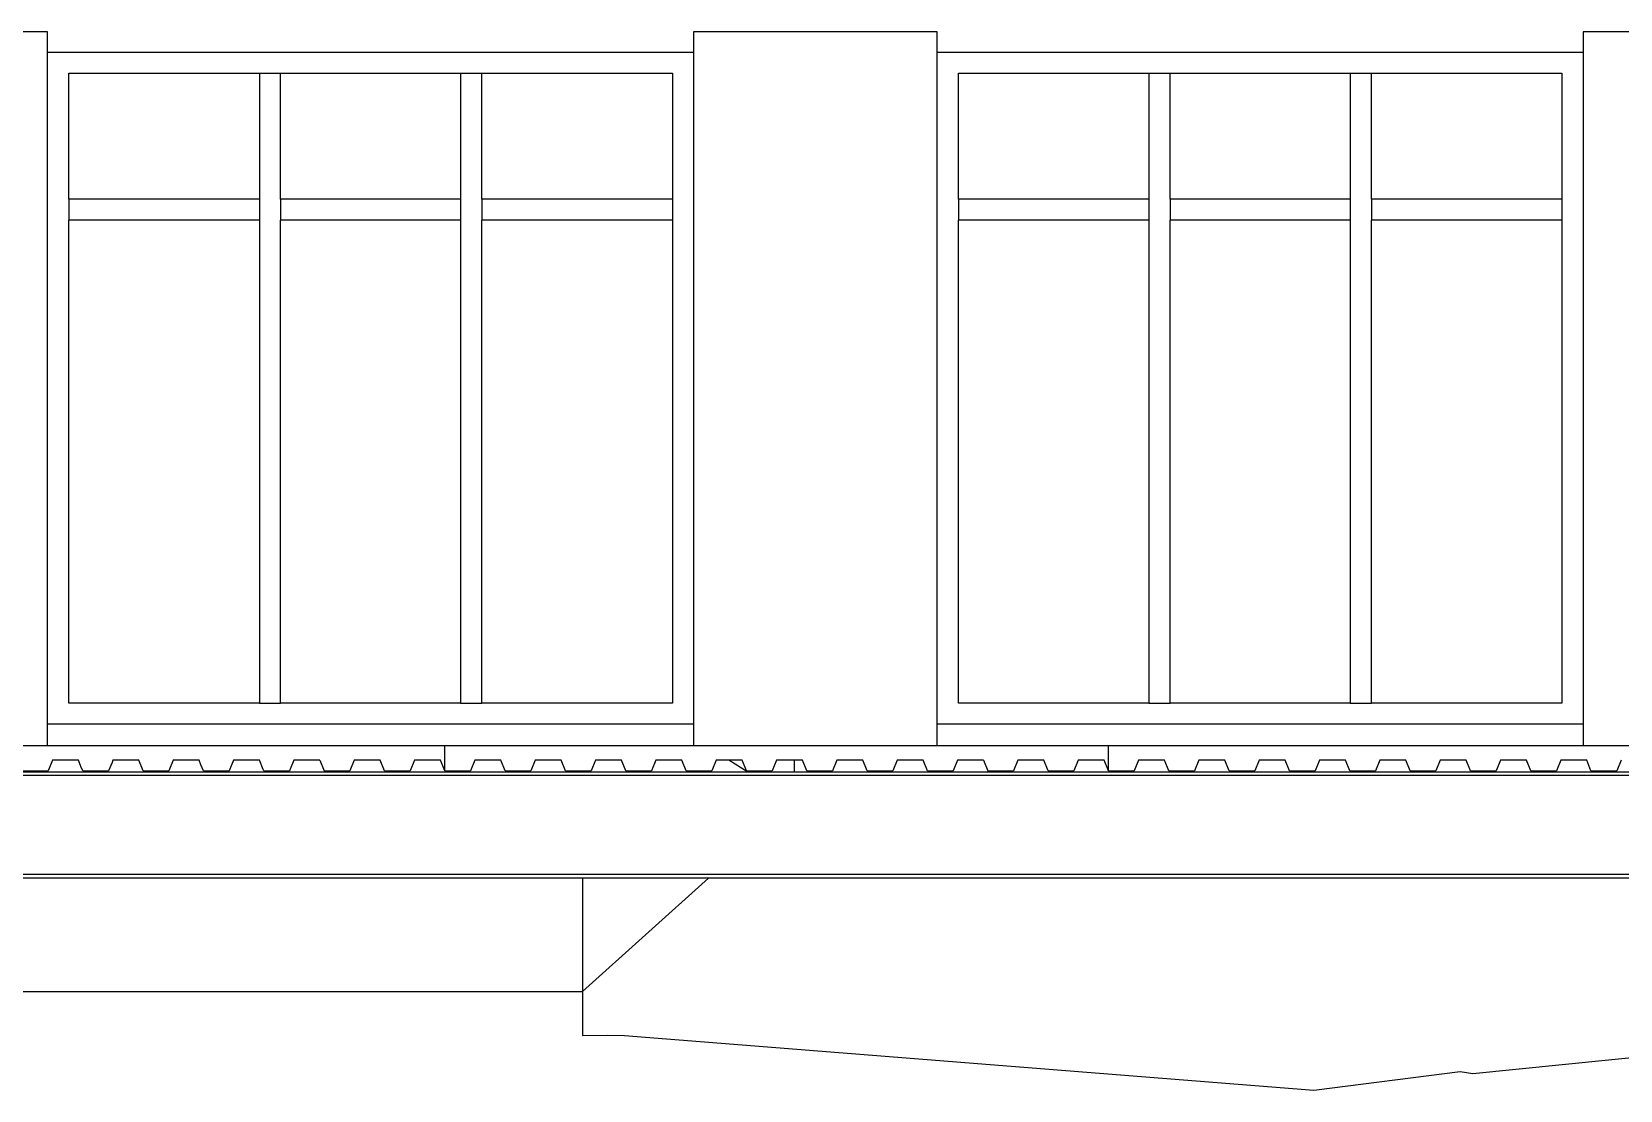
# Model space of a CAD drawing. Extents: x -92 to 92, y -11 to 21.
# Drawn here: x 16.54 to 24.04, y 2.08 to 7.07 of the extents above; entities that cross this region are included whole.
import ezdxf

# ---------------------------------------------------------------- set-up
doc = ezdxf.new("R2010")
doc.units = 0
doc.layers.get('0').update_dxf_attribs({"linetype": 'CONTINUOUS'})

msp = doc.modelspace()

# ---------------------------------------------------------------- linework, layer by layer
for p, q in [((16.6123, 7.0737), (15.4623, 7.0737)), ((16.6123, 6.978), (16.6123, 7.0737)), ((20.8123, 7.0737), (19.6623, 7.0737)), ((19.6623, 7.0737), (19.6623, 6.978)), ((20.8123, 6.978), (20.8123, 7.0737)), ((25.0123, 7.0737), (23.8623, 7.0737)), ((23.8623, 7.0737), (23.8623, 6.978)), ((16.6123, 3.8037), (16.6123, 6.978)), ((16.6123, 6.978), (19.6623, 6.978)), ((19.6623, 6.978), (19.6623, 3.8037)), ((20.8123, 3.8037), (20.8123, 6.978)), ((20.8123, 6.978), (23.8623, 6.978)), ((23.8623, 6.978), (23.8623, 3.8037)), ((16.7123, 6.2837), (16.7123, 6.878)), ((16.7123, 6.878), (17.6123, 6.878)), ((17.6123, 6.878), (17.7123, 6.878)), ((17.6123, 6.878), (17.6123, 6.2837)), ((17.7123, 6.878), (18.5623, 6.878)), ((17.7123, 6.2837), (17.7123, 6.878)), ((18.5623, 6.878), (18.6623, 6.878)), ((18.5623, 6.878), (18.5623, 6.2837)), ((18.6623, 6.2837), (18.6623, 6.878)), ((18.6623, 6.878), (19.5623, 6.878)), ((19.5623, 6.878), (19.5623, 6.2837)), ((20.9123, 6.2837), (20.9123, 6.878)), ((20.9123, 6.878), (21.8123, 6.878)), ((21.8123, 6.878), (21.9123, 6.878)), ((21.8123, 6.878), (21.8123, 6.2837)), ((21.9123, 6.878), (22.7623, 6.878)), ((21.9123, 6.2837), (21.9123, 6.878)), ((22.7623, 6.878), (22.7623, 6.2837)), ((22.7623, 6.878), (22.8623, 6.878)), ((22.8623, 6.2837), (22.8623, 6.878)), ((22.8623, 6.878), (23.7623, 6.878)), ((23.7623, 6.878), (23.7623, 6.2837)), ((17.6123, 6.2837), (16.7123, 6.2837)), ((16.7123, 6.2837), (16.7123, 6.1837)), ((17.6123, 6.2837), (17.6123, 6.1837)), ((18.5623, 6.2837), (17.7123, 6.2837)), ((17.7123, 6.2837), (17.7123, 6.1837)), ((18.5623, 6.2837), (18.5623, 6.1837)), ((19.5623, 6.2837), (18.6623, 6.2837)), ((18.6623, 6.2837), (18.6623, 6.1837)), ((19.5623, 6.2837), (19.5623, 6.1837)), ((21.8123, 6.2837), (20.9123, 6.2837)), ((20.9123, 6.2837), (20.9123, 6.1837)), ((21.8123, 6.2837), (21.8123, 6.1837)), ((22.7623, 6.2837), (21.9123, 6.2837)), ((21.9123, 6.2837), (21.9123, 6.1837)), ((22.7623, 6.2837), (22.7623, 6.1837)), ((23.7623, 6.2837), (22.8623, 6.2837)), ((22.8623, 6.2837), (22.8623, 6.1837)), ((23.7623, 6.2837), (23.7623, 6.1837)), ((17.6123, 6.1837), (16.7123, 6.1837)), ((16.7123, 3.9037), (16.7123, 6.1837)), ((17.6123, 6.1837), (17.6123, 3.9037)), ((18.5623, 6.1837), (17.7123, 6.1837)), ((17.7123, 3.9037), (17.7123, 6.1837)), ((18.5623, 6.1837), (18.5623, 3.9037)), ((19.5623, 6.1837), (18.6623, 6.1837)), ((18.6623, 3.9037), (18.6623, 6.1837)), ((19.5623, 6.1837), (19.5623, 3.9037)), ((21.8123, 6.1837), (20.9123, 6.1837)), ((20.9123, 3.9037), (20.9123, 6.1837)), ((21.8123, 6.1837), (21.8123, 3.9037)), ((22.7623, 6.1837), (21.9123, 6.1837)), ((21.9123, 3.9037), (21.9123, 6.1837)), ((22.7623, 6.1837), (22.7623, 3.9037)), ((23.7623, 6.1837), (22.8623, 6.1837)), ((22.8623, 3.9037), (22.8623, 6.1837)), ((23.7623, 6.1837), (23.7623, 3.9037)), ((17.6123, 3.9037), (16.7123, 3.9037)), ((17.6123, 3.9037), (17.7123, 3.9037)), ((18.5623, 3.9037), (17.7123, 3.9037)), ((18.5623, 3.9037), (18.6623, 3.9037)), ((19.5623, 3.9037), (18.6623, 3.9037)), ((21.8123, 3.9037), (20.9123, 3.9037)), ((21.8123, 3.9037), (21.9123, 3.9037)), ((22.7623, 3.9037), (21.9123, 3.9037)), ((22.7623, 3.9037), (22.8623, 3.9037)), ((23.7623, 3.9037), (22.8623, 3.9037)), ((19.6623, 3.8037), (16.6123, 3.8037)), ((16.6123, 3.7037), (16.6123, 3.8037)), ((19.6623, 3.8037), (19.6623, 3.7037)), ((23.8623, 3.8037), (20.8123, 3.8037)), ((20.8123, 3.7037), (20.8123, 3.8037)), ((23.8623, 3.8037), (23.8623, 3.7037)), ((15.4623, 3.7037), (16.6123, 3.7037)), ((16.6123, 3.7037), (18.4871, 3.7037)), ((18.4871, 3.5837), (18.4871, 3.7037)), ((18.4871, 3.7037), (19.6623, 3.7037)), ((19.6623, 3.7037), (20.8123, 3.7037)), ((20.8123, 3.7037), (21.6205, 3.7037)), ((21.6205, 3.5837), (21.6205, 3.7037)), ((21.6205, 3.7037), (23.8623, 3.7037)), ((23.8623, 3.7037), (24.7539, 3.7037)), ((16.6355, 3.6337), (16.6151, 3.5837)), ((16.7576, 3.6337), (16.6355, 3.6337)), ((16.7697, 3.604), (16.7576, 3.6337)), ((16.7779, 3.5837), (16.7697, 3.604)), ((16.9165, 3.6241), (16.9, 3.5837)), ((16.9204, 3.6337), (16.9165, 3.6241)), ((16.9483, 3.6337), (16.9204, 3.6337)), ((17.0424, 3.6337), (16.9483, 3.6337)), ((17.0628, 3.5837), (17.0424, 3.6337)), ((17.2052, 3.6337), (17.1849, 3.5837)), ((17.3273, 3.6337), (17.2052, 3.6337)), ((17.3362, 3.6119), (17.3273, 3.6337)), ((17.3476, 3.5837), (17.3362, 3.6119)), ((17.4901, 3.6337), (17.4697, 3.5837)), ((17.6121, 3.6337), (17.4901, 3.6337)), ((17.63, 3.5899), (17.6121, 3.6337)), ((17.7749, 3.6337), (17.7546, 3.5837)), ((17.897, 3.6337), (17.7749, 3.6337)), ((17.897, 3.6337), (17.9173, 3.5837)), ((18.0598, 3.6337), (18.0394, 3.5837)), ((18.1819, 3.6337), (18.0598, 3.6337)), ((18.2022, 3.5837), (18.1819, 3.6337)), ((18.3446, 3.6337), (18.3243, 3.5837)), ((18.4667, 3.6337), (18.3446, 3.6337)), ((18.4871, 3.5837), (18.4667, 3.6337)), ((18.6295, 3.6337), (18.6091, 3.5837)), ((18.7516, 3.6337), (18.6295, 3.6337)), ((18.7719, 3.5837), (18.7516, 3.6337)), ((18.9143, 3.6337), (18.894, 3.5837)), ((19.0364, 3.6337), (18.9143, 3.6337)), ((19.0568, 3.5837), (19.0364, 3.6337)), ((19.1992, 3.6337), (19.1789, 3.5837)), ((19.3213, 3.6337), (19.1992, 3.6337)), ((19.3416, 3.5837), (19.3213, 3.6337)), ((19.4841, 3.6337), (19.4637, 3.5837)), ((19.6061, 3.6337), (19.4841, 3.6337)), ((19.6265, 3.5837), (19.6061, 3.6337)), ((19.7689, 3.6337), (19.7486, 3.5837)), ((19.8291, 3.6337), (19.7689, 3.6337)), ((19.9186, 3.578), (19.8291, 3.6337)), ((19.891, 3.6337), (19.8291, 3.6337)), ((19.9113, 3.5837), (19.891, 3.6337)), ((20.0538, 3.6337), (20.0334, 3.5837)), ((20.1373, 3.6337), (20.0538, 3.6337)), ((20.1759, 3.6337), (20.1373, 3.6337)), ((20.1373, 3.6337), (20.1373, 3.578)), ((20.1962, 3.5837), (20.1759, 3.6337)), ((20.3386, 3.6337), (20.3183, 3.5837)), ((20.4607, 3.6337), (20.3386, 3.6337)), ((20.4811, 3.5837), (20.4607, 3.6337)), ((20.6235, 3.6337), (20.6031, 3.5837)), ((20.7456, 3.6337), (20.6235, 3.6337)), ((20.7659, 3.5837), (20.7456, 3.6337)), ((20.9083, 3.6337), (20.888, 3.5837)), ((21.0304, 3.6337), (20.9083, 3.6337)), ((21.0304, 3.6337), (21.0508, 3.5837)), ((21.1932, 3.6337), (21.1729, 3.5837)), ((21.3153, 3.6337), (21.1932, 3.6337)), ((21.3356, 3.5837), (21.3153, 3.6337)), ((21.4781, 3.6337), (21.4577, 3.5837)), ((21.6001, 3.6337), (21.4781, 3.6337)), ((21.6205, 3.5837), (21.6001, 3.6337)), ((21.7629, 3.6337), (21.7426, 3.5837)), ((21.885, 3.6337), (21.7629, 3.6337)), ((21.9053, 3.5837), (21.885, 3.6337)), ((22.0478, 3.6337), (22.0274, 3.5837)), ((22.1699, 3.6337), (22.0478, 3.6337)), ((22.1902, 3.5837), (22.1699, 3.6337)), ((22.3326, 3.6337), (22.3123, 3.5837)), ((22.4547, 3.6337), (22.3326, 3.6337)), ((22.4751, 3.5837), (22.4547, 3.6337)), ((22.6175, 3.6337), (22.5971, 3.5837)), ((22.7396, 3.6337), (22.6175, 3.6337)), ((22.7599, 3.5837), (22.7396, 3.6337)), ((22.9023, 3.6337), (22.882, 3.5837)), ((23.0244, 3.6337), (22.9023, 3.6337)), ((23.0448, 3.5837), (23.0244, 3.6337)), ((23.1872, 3.6337), (23.1668, 3.5837)), ((23.3093, 3.6337), (23.1872, 3.6337)), ((23.3296, 3.5837), (23.3093, 3.6337)), ((23.4721, 3.6337), (23.4517, 3.5837)), ((23.5941, 3.6337), (23.4721, 3.6337)), ((23.6145, 3.5837), (23.5941, 3.6337)), ((23.7569, 3.6337), (23.7366, 3.5837)), ((23.879, 3.6337), (23.7569, 3.6337)), ((23.8993, 3.5837), (23.879, 3.6337)), ((24.0418, 3.6337), (24.0214, 3.5837)), ((27.6373, 3.562), (12.9373, 3.562)), ((16.6851, 3.578), (16.3959, 3.578)), ((16.4931, 3.5837), (16.6151, 3.5837)), ((16.7628, 3.578), (16.6851, 3.578)), ((17.24, 3.578), (16.7628, 3.578)), ((16.7779, 3.5837), (16.7818, 3.5837)), ((16.7818, 3.5837), (16.9, 3.5837)), ((17.0628, 3.5837), (17.1849, 3.5837)), ((17.5922, 3.578), (17.24, 3.578)), ((17.3476, 3.5837), (17.4697, 3.5837)), ((19.1373, 3.578), (17.5922, 3.578)), ((17.6325, 3.5837), (17.63, 3.5899)), ((17.6325, 3.5837), (17.7546, 3.5837)), ((17.9173, 3.5837), (18.0394, 3.5837)), ((18.2022, 3.5837), (18.3243, 3.5837)), ((18.4871, 3.5837), (18.6091, 3.5837)), ((18.7719, 3.5837), (18.894, 3.5837)), ((19.0568, 3.5837), (19.1373, 3.5837)), ((19.1373, 3.5837), (19.1373, 3.578)), ((19.1373, 3.5837), (19.1789, 3.5837)), ((19.9186, 3.578), (19.1373, 3.578)), ((19.3416, 3.5837), (19.4637, 3.5837)), ((19.6265, 3.5837), (19.7486, 3.5837)), ((19.9113, 3.5837), (19.9611, 3.5837)), ((19.9682, 3.578), (19.9186, 3.578)), ((19.9611, 3.5837), (19.9702, 3.5837)), ((19.9769, 3.578), (19.9682, 3.578)), ((19.9769, 3.578), (19.9702, 3.5837)), ((19.9702, 3.5837), (20.0334, 3.5837)), ((20.1373, 3.578), (19.9769, 3.578)), ((27.6373, 3.578), (20.1373, 3.578)), ((20.1962, 3.5837), (20.3183, 3.5837)), ((20.4811, 3.5837), (20.6031, 3.5837)), ((20.7659, 3.5837), (20.888, 3.5837)), ((21.0508, 3.5837), (21.1729, 3.5837)), ((21.3356, 3.5837), (21.4577, 3.5837)), ((21.6205, 3.5837), (21.7426, 3.5837)), ((21.9053, 3.5837), (22.0274, 3.5837)), ((22.1902, 3.5837), (22.3123, 3.5837)), ((22.4751, 3.5837), (22.5971, 3.5837)), ((22.7599, 3.5837), (22.882, 3.5837)), ((23.0448, 3.5837), (23.1668, 3.5837)), ((23.3296, 3.5837), (23.4517, 3.5837)), ((23.6145, 3.5837), (23.7366, 3.5837)), ((23.8993, 3.5837), (24.0214, 3.5837)), ((27.6373, 3.094), (12.9373, 3.094)), ((17.133, 3.078), (16.0047, 3.078)), ((19.1373, 3.078), (17.133, 3.078)), ((19.1373, 3.078), (19.1373, 2.542)), ((19.733, 3.078), (19.1373, 2.542)), ((19.733, 3.078), (19.1373, 3.078)), ((19.8088, 3.078), (19.733, 3.078)), ((19.8469, 3.078), (19.8088, 3.078)), ((19.8741, 3.078), (19.8469, 3.078)), ((20.7908, 3.078), (19.8741, 3.078)), ((22.5907, 3.078), (20.7908, 3.078)), ((22.7877, 3.078), (22.5907, 3.078)), ((23.2819, 3.078), (22.7877, 3.078)), ((23.2985, 3.078), (23.2819, 3.078)), ((23.3407, 3.078), (23.2985, 3.078)), ((23.6587, 3.078), (23.3407, 3.078)), ((24.3742, 3.078), (23.6587, 3.078)), ((14.3029, 2.542), (19.1373, 2.542)), ((19.1373, 2.542), (19.1373, 2.3347)), ((19.1373, 2.3347), (19.2545, 2.336)), ((19.2545, 2.336), (19.3356, 2.3339)), ((19.3356, 2.3339), (22.5907, 2.0759)), ((23.3407, 2.1548), (24.3742, 2.2593)), ((22.5907, 2.0759), (23.2819, 2.165)), ((23.2819, 2.165), (23.3407, 2.1548))]:
    msp.add_line(p, q)

doc.saveas('drawing.dxf')
